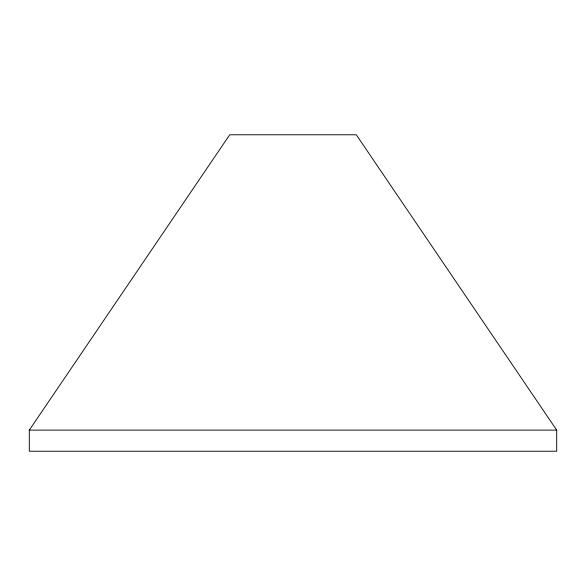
<?xml version="1.0" encoding="UTF-8"?>
<svg xmlns="http://www.w3.org/2000/svg" width="586" height="586" viewBox="0 0 586 586"><rect width="100%" height="100%" fill="white"/><g stroke="black" fill="none" stroke-linecap="round" stroke-linejoin="round"><path stroke-width="0.88" d="M29.3 430.124L229.712 134.78L356.288 134.78L556.7 430.124L556.7 451.22L29.3 451.22L29.3 430.124L556.7 430.124"/></g></svg>
